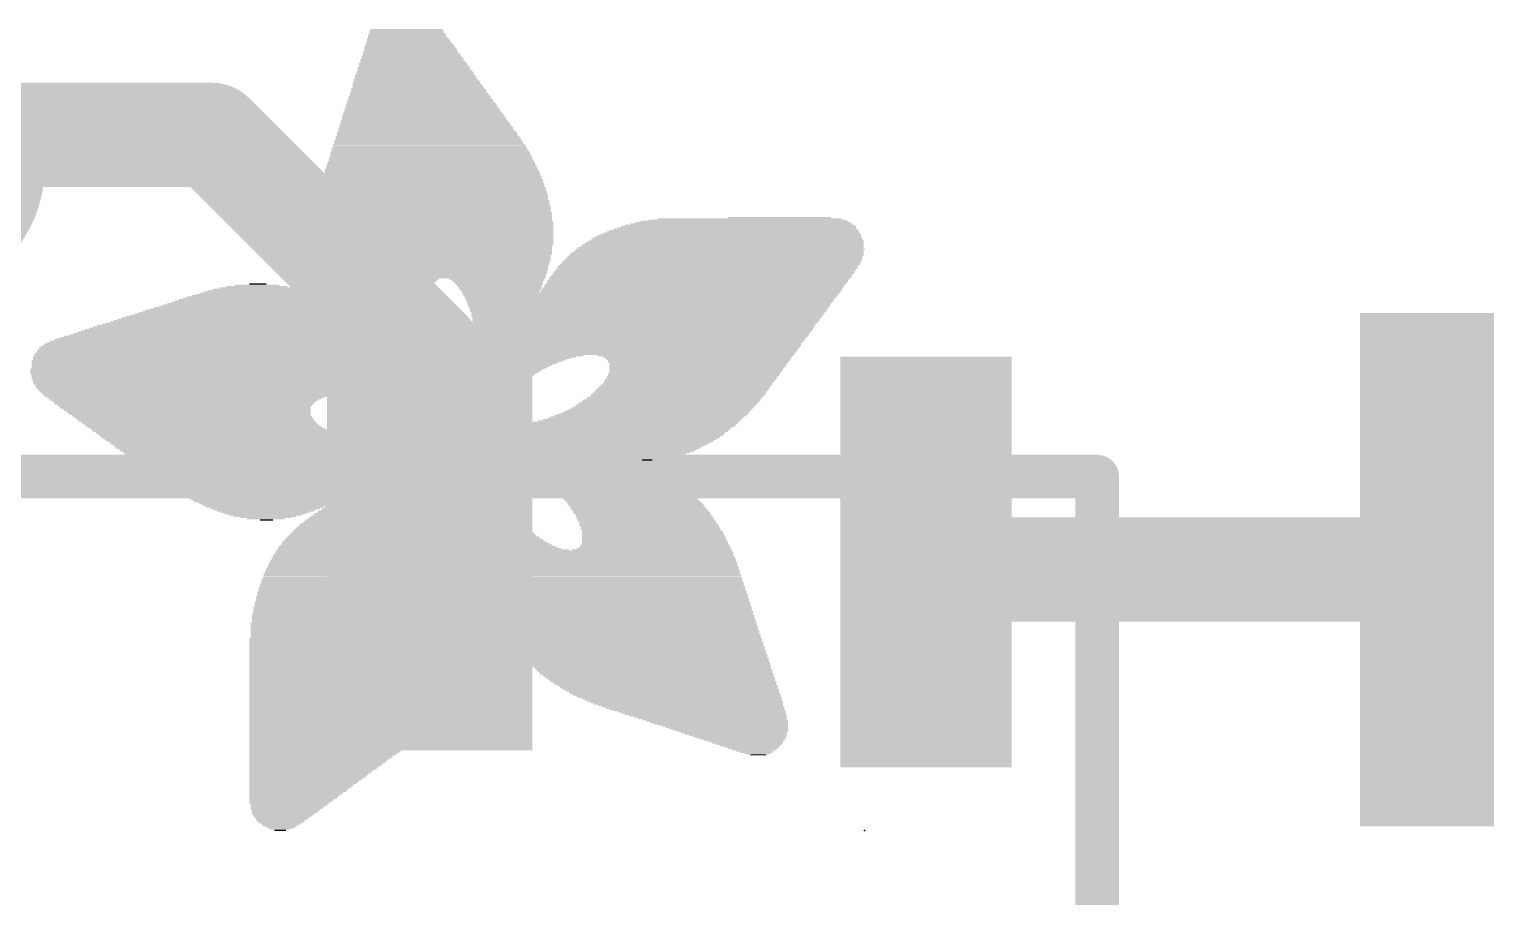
# Model space of a CAD drawing. Extents: x -0.2 to 18.1, y -0.2 to 19.4.
# Drawn here: x 7.72 to 11.975, y 12.379 to 14.914 of the extents above; entities that cross this region are included whole.
import ezdxf

# ---------------------------------------------------------------- set-up
doc = ezdxf.new("R2010")
doc.units = 0
for name, color, linetype in [('1', 12, 'CONTINUOUS'), ('21', 40, 'CONTINUOUS'), ('22', 6, 'CONTINUOUS'), ('24', 53, 'CONTINUOUS')]:
    doc.layers.add(name, color=color, linetype=linetype)

# ---------------------------------------------------------------- blocks, each defined once
blk = doc.blocks.new('RECT')
blk.add_solid([(-0.5, -0.5), (0.5, -0.5), (-0.5, 0.5), (0.5, 0.5)])

msp = doc.modelspace()

# ---------------------------------------------------------------- linework, layer by layer
at = {"layer": '1', "const_width": 0.3048}
for points in [[(8.255, 14.605), (5.715, 14.605)], [(8.255, 14.605), (8.89, 13.97)], [(8.89, 13.97), (8.89, 13.357)], [(10.423, 13.357), (10.34, 13.357)], [(10.445, 13.335), (10.423, 13.357)], [(10.445, 13.335), (12.258, 13.335)]]:
    msp.add_lwpolyline(points, dxfattribs=at)
at = {"layer": '1', "const_width": 0.1524}
for points in [[(8.3089, 14.6589, 1), (8.2011, 14.5511)], [(8.255, 14.5288, 1), (8.255, 14.6812)], [(8.9662, 13.97, 1), (8.8138, 13.97)], [(8.8361, 13.9161, 1), (8.9439, 14.0239)], [(10.34, 13.4332, 1), (10.34, 13.2808)], [(10.4769, 13.4109, 1), (10.3691, 13.3031)], [(10.423, 13.2808, 1), (10.423, 13.4332)], [(10.445, 13.4112, 1), (10.445, 13.2588)], [(10.3911, 13.2811, 1), (10.4989, 13.3889)], [(8.8138, 13.357, 1), (8.9662, 13.357)]]:
    msp.add_lwpolyline(points, format="xyb", dxfattribs=at)
at = {"layer": '21'}
for points, const_width in [([(7.39, 14.307, 1), (7.39, 14.707, 1), (7.39, 14.307)], 0.35), ([(10.8718, 13.607, 1), (10.8082, 13.607)], 0.0635), ([(10.84, 13.5753, 1), (10.84, 13.6388)], 0.0635)]:
    msp.add_lwpolyline(points, format="xyb", dxfattribs=dict(at, const_width=const_width))
at = {"layer": '21', "const_width": 0.127}
for points in [[(6.94, 13.607), (10.84, 13.607)], [(10.84, 13.607), (10.84, 9.507)]]:
    msp.add_lwpolyline(points, dxfattribs=at)
at = {"layer": '24'}
msp.add_point((10.16, 12.573), dxfattribs=at)

# ---------------------------------------------------------------- block references
at = {"layer": '1'}
for p, xscale, yscale, rotation in [((12.258, 13.335), 1.3, 1.5, 180), ((10.34, 13.357), 1.2, 0.5, 270), ((8.89, 13.357), 1.1, 0.6, 270)]:
    msp.add_blockref('RECT', p, dxfattribs=dict(at, xscale=xscale, yscale=yscale, rotation=rotation))
at = {"layer": '22', "rotation": 180}
for p, xscale, yscale in [((8.8246, 14.8971), 0.2286, 0.0038), ((8.8246, 14.8933), 0.2286, 0.0038), ((8.8227, 14.9085), 0.2172, 0.0038), ((8.8227, 14.9047), 0.2172, 0.0038), ((8.8246, 14.9009), 0.221, 0.0038), ((8.8227, 14.9123), 0.2096, 0.0038), ((8.8304, 14.8628), 0.2629, 0.0038), ((8.8323, 14.859), 0.2667, 0.0038), ((8.8342, 14.8552), 0.2705, 0.0038), ((8.8342, 14.8514), 0.2705, 0.0038), ((8.8284, 14.8742), 0.2514, 0.0038), ((8.8303, 14.8704), 0.2552, 0.0038), ((8.8323, 14.8666), 0.2591, 0.0038), ((8.8265, 14.8857), 0.24, 0.0038), ((8.8284, 14.8819), 0.2438, 0.0038), ((8.8284, 14.878), 0.2438, 0.0039), ((8.8265, 14.8895), 0.2324, 0.0038), ((8.8418, 14.8133), 0.3163, 0.0038), ((8.8418, 14.8095), 0.3163, 0.0038), ((8.8379, 14.8247), 0.301, 0.0038), ((8.8398, 14.8209), 0.3048, 0.0038), ((8.8417, 14.8171), 0.3086, 0.0038), ((8.836, 14.8361), 0.2896, 0.0038), ((8.8379, 14.8323), 0.2934, 0.0038), ((8.8398, 14.8285), 0.2972, 0.0038), ((8.8342, 14.8476), 0.2781, 0.0038), ((8.8361, 14.8438), 0.2819, 0.0038), ((8.838, 14.8399), 0.2857, 0.0039), ((8.8494, 14.7676), 0.3619, 0.0038), ((8.8475, 14.779), 0.3505, 0.0038), ((8.8494, 14.7752), 0.3543, 0.0038), ((8.8494, 14.7714), 0.3543, 0.0038), ((8.8456, 14.7904), 0.3391, 0.0038), ((8.8475, 14.7866), 0.3429, 0.0038), ((8.8475, 14.7828), 0.3429, 0.0038), ((8.8437, 14.8018), 0.3277, 0.0039), ((8.8437, 14.798), 0.3277, 0.0038), ((8.8456, 14.7942), 0.3315, 0.0038), ((8.8437, 14.8057), 0.3201, 0.0038), ((8.857, 14.7295), 0.4, 0.0038), ((8.8589, 14.7256), 0.4038, 0.0039), ((8.8551, 14.7409), 0.3886, 0.0038), ((8.857, 14.7371), 0.3924, 0.0038), ((8.8589, 14.7333), 0.3962, 0.0038), ((8.8513, 14.7561), 0.3734, 0.0038), ((8.8532, 14.7523), 0.3772, 0.0038), ((8.8551, 14.7485), 0.381, 0.0038), ((8.8551, 14.7447), 0.381, 0.0038), ((8.8513, 14.7637), 0.3657, 0.0039), ((8.8532, 14.7599), 0.3696, 0.0038), ((8.8665, 14.6837), 0.4496, 0.0038), ((8.8684, 14.6799), 0.4534, 0.0038), ((8.8646, 14.6952), 0.4382, 0.0038), ((8.8665, 14.6914), 0.442, 0.0038), ((8.8665, 14.6875), 0.442, 0.0039), ((8.8627, 14.7066), 0.4268, 0.0038), ((8.8627, 14.7028), 0.4268, 0.0038), ((8.8646, 14.699), 0.4306, 0.0038), ((8.8608, 14.718), 0.4153, 0.0038), ((8.8608, 14.7142), 0.4153, 0.0038), ((8.8627, 14.7104), 0.4191, 0.0038), ((8.8608, 14.7218), 0.4076, 0.0038), ((8.8742, 14.6456), 0.4877, 0.0038), ((8.8761, 14.6418), 0.4915, 0.0038), ((8.878, 14.638), 0.4953, 0.0038), ((8.8703, 14.6609), 0.4724, 0.0038), ((8.8722, 14.6571), 0.4762, 0.0038), ((8.8742, 14.6533), 0.4801, 0.0038), ((8.8742, 14.6494), 0.4801, 0.0039), ((8.8684, 14.6723), 0.461, 0.0038), ((8.8703, 14.6685), 0.4648, 0.0038), ((8.8722, 14.6647), 0.4686, 0.0038), ((8.8684, 14.6761), 0.4534, 0.0038), ((8.8837, 14.5999), 0.5373, 0.0038), ((8.8856, 14.5961), 0.5411, 0.0038), ((8.8818, 14.6113), 0.5257, 0.0039), ((8.8818, 14.6075), 0.5257, 0.0038), ((8.8837, 14.6037), 0.5295, 0.0038), ((8.878, 14.6228), 0.5105, 0.0038), ((8.8799, 14.619), 0.5143, 0.0038), ((8.8818, 14.6152), 0.5181, 0.0038), ((8.8761, 14.6342), 0.4991, 0.0038), ((8.878, 14.6304), 0.5029, 0.0038), ((8.8799, 14.6266), 0.5067, 0.0038), ((8.8913, 14.5542), 0.5829, 0.0038), ((8.8894, 14.5656), 0.5715, 0.0038), ((8.8894, 14.5618), 0.5715, 0.0038), ((8.8913, 14.558), 0.5753, 0.0038), ((8.8875, 14.5771), 0.5601, 0.0038), ((8.8894, 14.5732), 0.5639, 0.0039), ((8.8894, 14.5694), 0.5639, 0.0038), ((8.8856, 14.5885), 0.5487, 0.0038), ((8.8875, 14.5847), 0.5525, 0.0038), ((8.8875, 14.5809), 0.5525, 0.0038), ((8.8856, 14.5923), 0.5411, 0.0038), ((8.8951, 14.5161), 0.6134, 0.0038), ((8.8951, 14.5123), 0.6134, 0.0038), ((8.8932, 14.5275), 0.602, 0.0038), ((8.8951, 14.5237), 0.6058, 0.0038), ((8.8951, 14.5199), 0.6058, 0.0038), ((8.8932, 14.539), 0.5944, 0.0038), ((8.8932, 14.5352), 0.5944, 0.0039), ((8.8951, 14.5313), 0.5982, 0.0038), ((8.8913, 14.5504), 0.5829, 0.0038), ((8.8932, 14.5466), 0.5867, 0.0038), ((8.8932, 14.5428), 0.5867, 0.0038), ((8.897, 14.478), 0.6401, 0.0038), ((8.8989, 14.4742), 0.6439, 0.0038), ((8.8989, 14.4704), 0.6439, 0.0038), ((8.8989, 14.4666), 0.6439, 0.0038), ((8.897, 14.4932), 0.6324, 0.0038), ((8.897, 14.4894), 0.6324, 0.0038), ((8.897, 14.4856), 0.6324, 0.0038), ((8.8989, 14.4818), 0.6362, 0.0038), ((8.8951, 14.5047), 0.621, 0.0038), ((8.897, 14.5009), 0.6248, 0.0038), ((8.897, 14.4971), 0.6248, 0.0039), ((8.897, 14.5085), 0.6172, 0.0038), ((8.9008, 14.4247), 0.6706, 0.0038), ((8.8989, 14.4437), 0.6592, 0.0038), ((8.9008, 14.4399), 0.663, 0.0038), ((8.9008, 14.4361), 0.663, 0.0038), ((8.9008, 14.4323), 0.663, 0.0038), ((8.9027, 14.4285), 0.6668, 0.0038), ((8.9008, 14.4513), 0.6554, 0.0038), ((8.9008, 14.4475), 0.6554, 0.0038), ((8.8989, 14.4628), 0.6515, 0.0038), ((8.8989, 14.459), 0.6515, 0.0039), ((8.8989, 14.4551), 0.6515, 0.0038), ((8.9027, 14.3942), 0.682, 0.0038), ((8.9027, 14.3904), 0.682, 0.0038), ((8.9027, 14.3866), 0.682, 0.0038), ((8.9027, 14.3828), 0.682, 0.0039), ((8.9008, 14.4209), 0.6706, 0.0039), ((8.9008, 14.417), 0.6706, 0.0038), ((8.9027, 14.4132), 0.6744, 0.0038), ((8.9027, 14.4094), 0.6744, 0.0038), ((8.9027, 14.4056), 0.6744, 0.0038), ((8.9027, 14.4018), 0.6744, 0.0038), ((8.9046, 14.398), 0.6782, 0.0038), ((8.9046, 14.3789), 0.6858, 0.0038), ((8.9046, 14.3751), 0.6858, 0.0038), ((8.9046, 14.3713), 0.6858, 0.0038), ((8.9046, 14.3675), 0.6858, 0.0038), ((8.9046, 14.3637), 0.6858, 0.0038), ((8.9046, 14.3599), 0.6858, 0.0038), ((8.9046, 14.3561), 0.6858, 0.0038), ((8.9065, 14.3523), 0.6896, 0.0038), ((8.9065, 14.3485), 0.6896, 0.0038), ((8.9065, 14.3447), 0.6896, 0.0039), ((8.9065, 14.3408), 0.6896, 0.0038), ((9.7962, 14.3408), 0.6705, 0.0038), ((9.8, 14.3447), 0.6477, 0.0039), ((9.8056, 14.3485), 0.6287, 0.0038), ((9.8095, 14.3523), 0.6058, 0.0038), ((9.8171, 14.3561), 0.5754, 0.0038), ((9.8247, 14.3599), 0.5372, 0.0038), ((9.9123, 14.3637), 0.3009, 0.0038), ((8.9065, 14.337), 0.6896, 0.0038), ((8.9065, 14.3332), 0.6896, 0.0038), ((8.9065, 14.3294), 0.6896, 0.0038), ((8.9065, 14.3256), 0.6896, 0.0038), ((8.9065, 14.3218), 0.6896, 0.0038), ((8.9065, 14.318), 0.6896, 0.0038), ((8.9065, 14.3142), 0.6896, 0.0038), ((8.9065, 14.3104), 0.6896, 0.0038), ((8.9065, 14.3066), 0.6896, 0.0039), ((8.9065, 14.3027), 0.6896, 0.0038), ((8.9065, 14.2989), 0.6896, 0.0038), ((9.7581, 14.2989), 0.7925, 0.0038), ((9.7599, 14.3027), 0.7887, 0.0038), ((9.7619, 14.3066), 0.7773, 0.0039), ((9.7657, 14.3104), 0.7696, 0.0038), ((9.7695, 14.3142), 0.762, 0.0038), ((9.7714, 14.318), 0.7506, 0.0038), ((9.7752, 14.3218), 0.7354, 0.0038), ((9.779, 14.3256), 0.7278, 0.0038), ((9.7828, 14.3294), 0.7124, 0.0038), ((9.7866, 14.3332), 0.6972, 0.0038), ((9.7923, 14.337), 0.6858, 0.0038), ((8.9065, 14.2951), 0.6896, 0.0038), ((8.9065, 14.2913), 0.6896, 0.0038), ((8.9065, 14.2875), 0.6896, 0.0038), ((8.9084, 14.2837), 0.6858, 0.0038), ((8.9065, 14.2799), 0.682, 0.0038), ((8.9065, 14.2761), 0.682, 0.0038), ((8.9065, 14.2723), 0.682, 0.0038), ((8.9065, 14.2685), 0.682, 0.0039), ((8.9065, 14.2646), 0.682, 0.0038), ((8.9084, 14.2608), 0.6782, 0.0038), ((8.9084, 14.257), 0.6782, 0.0038), ((9.7294, 14.257), 0.8573, 0.0038), ((9.7314, 14.2608), 0.8534, 0.0038), ((9.7352, 14.2646), 0.8458, 0.0038), ((9.7371, 14.2685), 0.842, 0.0039), ((9.7409, 14.2723), 0.842, 0.0038), ((9.7409, 14.2761), 0.8344, 0.0038), ((9.7447, 14.2799), 0.8268, 0.0038), ((9.7466, 14.2837), 0.823, 0.0038), ((9.7505, 14.2875), 0.8153, 0.0038), ((9.7523, 14.2913), 0.8115, 0.0038), ((9.7561, 14.2951), 0.8039, 0.0038), ((8.9065, 14.2532), 0.6744, 0.0038), ((8.9065, 14.2494), 0.6744, 0.0038), ((8.9065, 14.2456), 0.6744, 0.0038), ((8.9084, 14.2418), 0.6706, 0.0038), ((8.9084, 14.238), 0.6706, 0.0038), ((8.9065, 14.2342), 0.6668, 0.0038), ((8.9065, 14.2304), 0.6668, 0.0039), ((8.9084, 14.2265), 0.663, 0.0038), ((8.9065, 14.2227), 0.6592, 0.0038), ((8.9065, 14.2189), 0.6592, 0.0038), ((8.9065, 14.2151), 0.6592, 0.0038), ((8.9085, 14.2113), 0.6553, 0.0038), ((9.6971, 14.2113), 0.8763, 0.0038), ((9.7009, 14.2189), 0.8763, 0.0038), ((9.7009, 14.2151), 0.8763, 0.0038), ((9.7048, 14.2227), 0.8763, 0.0038), ((9.7086, 14.2265), 0.8763, 0.0038), ((9.7104, 14.2304), 0.8725, 0.0039), ((9.7142, 14.2342), 0.8725, 0.0038), ((9.7162, 14.238), 0.8687, 0.0038), ((9.72, 14.2418), 0.8687, 0.0038), ((9.7218, 14.2456), 0.8649, 0.0038), ((9.7238, 14.2494), 0.8611, 0.0038), ((9.7276, 14.2532), 0.8611, 0.0038), ((8.3884, 14.1694), 0.0495, 0.0038), ((8.9066, 14.2075), 0.6515, 0.0038), ((8.9066, 14.2037), 0.6515, 0.0038), ((8.9085, 14.1999), 0.6477, 0.0038), ((8.9066, 14.1961), 0.6439, 0.0038), ((8.9085, 14.1923), 0.6401, 0.0039), ((8.9085, 14.1884), 0.6401, 0.0038), ((8.7522, 14.1846), 0.3276, 0.0038), ((8.7522, 14.1808), 0.32, 0.0038), ((8.7503, 14.177), 0.3162, 0.0038), ((8.7503, 14.1732), 0.3086, 0.0038), ((8.7484, 14.1694), 0.3048, 0.0038), ((9.0855, 14.1846), 0.2781, 0.0038), ((9.0893, 14.1808), 0.2705, 0.0038), ((9.0893, 14.177), 0.2629, 0.0038), ((9.0913, 14.1732), 0.259, 0.0038), ((9.0932, 14.1694), 0.2552, 0.0038), ((9.6667, 14.1694), 0.8763, 0.0038), ((9.6723, 14.177), 0.8801, 0.0038), ((9.6705, 14.1732), 0.8763, 0.0038), ((9.6743, 14.1808), 0.8763, 0.0038), ((9.6799, 14.1884), 0.8801, 0.0038), ((9.6781, 14.1846), 0.8763, 0.0038), ((9.6837, 14.1923), 0.8801, 0.0039), ((9.6857, 14.1961), 0.8763, 0.0038), ((9.6913, 14.2037), 0.8801, 0.0038), ((9.6895, 14.1999), 0.8763, 0.0038), ((9.6933, 14.2075), 0.8763, 0.0038), ((8.3712, 14.1275), 0.4038, 0.0038), ((8.3731, 14.1313), 0.3848, 0.0038), ((8.3769, 14.1351), 0.362, 0.0038), ((8.3788, 14.1389), 0.3429, 0.0038), ((8.3788, 14.1427), 0.32, 0.0038), ((8.3807, 14.1465), 0.301, 0.0038), ((8.3808, 14.1503), 0.2781, 0.0038), ((8.3808, 14.1542), 0.2477, 0.0039), ((8.3846, 14.158), 0.2171, 0.0038), ((8.3846, 14.1618), 0.1791, 0.0038), ((8.3864, 14.1656), 0.1295, 0.0038), ((8.7503, 14.1656), 0.301, 0.0038), ((8.7484, 14.1618), 0.2972, 0.0038), ((8.7503, 14.158), 0.2934, 0.0038), ((8.7484, 14.1542), 0.2896, 0.0039), ((8.7503, 14.1503), 0.2858, 0.0038), ((8.7503, 14.1465), 0.2858, 0.0038), ((8.7503, 14.1427), 0.2782, 0.0038), ((8.7503, 14.1389), 0.2782, 0.0038), ((8.7522, 14.1351), 0.2744, 0.0038), ((8.7523, 14.1313), 0.2667, 0.0038), ((8.7523, 14.1275), 0.2667, 0.0038), ((9.0932, 14.1656), 0.2476, 0.0038), ((9.0951, 14.1618), 0.2438, 0.0038), ((9.097, 14.158), 0.24, 0.0038), ((9.0951, 14.1542), 0.2362, 0.0039), ((9.097, 14.1503), 0.2324, 0.0038), ((9.097, 14.1465), 0.2248, 0.0038), ((9.5351, 14.1427), 1.1011, 0.0038), ((9.5351, 14.1389), 1.0935, 0.0038), ((9.5351, 14.1351), 1.0935, 0.0038), ((9.5351, 14.1313), 1.0859, 0.0038), ((9.5333, 14.1275), 1.0821, 0.0038), ((9.6514, 14.1465), 0.8763, 0.0038), ((9.6552, 14.1542), 0.8763, 0.0039), ((9.6552, 14.1503), 0.8763, 0.0038), ((9.659, 14.158), 0.8763, 0.0038), ((9.6628, 14.1656), 0.8763, 0.0038), ((9.6628, 14.1618), 0.8763, 0.0038), ((8.3388, 14.0856), 0.5982, 0.0038), ((8.3407, 14.0894), 0.5791, 0.0038), ((8.3445, 14.0932), 0.5639, 0.0038), ((8.3483, 14.097), 0.5487, 0.0038), ((8.3503, 14.1008), 0.5295, 0.0038), ((8.3559, 14.1046), 0.5105, 0.0038), ((8.3579, 14.1084), 0.4915, 0.0038), ((8.3617, 14.1122), 0.4762, 0.0038), ((8.3636, 14.1161), 0.4572, 0.0039), ((8.3674, 14.1199), 0.442, 0.0038), ((8.3693, 14.1237), 0.423, 0.0038), ((8.7542, 14.1237), 0.2629, 0.0038), ((8.7561, 14.1199), 0.2591, 0.0038), ((8.7561, 14.1161), 0.2591, 0.0039), ((8.758, 14.1122), 0.2553, 0.0038), ((8.7579, 14.1084), 0.2476, 0.0038), ((8.7598, 14.1046), 0.2438, 0.0038), ((8.7598, 14.1008), 0.2438, 0.0038), ((8.7617, 14.097), 0.24, 0.0038), ((8.7636, 14.0932), 0.2362, 0.0038), ((8.7655, 14.0894), 0.2324, 0.0038), ((8.7655, 14.0856), 0.2324, 0.0038), ((9.5333, 14.1237), 1.0745, 0.0038), ((9.5333, 14.1199), 1.0745, 0.0038), ((9.5333, 14.1161), 1.0668, 0.0039), ((9.5313, 14.1122), 1.0629, 0.0038), ((9.5295, 14.1084), 1.0591, 0.0038), ((9.5313, 14.1046), 1.0553, 0.0038), ((9.5295, 14.1008), 1.0515, 0.0038), ((9.5275, 14.0894), 1.0401, 0.0038), ((9.5295, 14.097), 1.0439, 0.0038), ((9.5295, 14.0932), 1.0439, 0.0038), ((9.5275, 14.0856), 1.0325, 0.0038), ((8.3941, 14.0437), 0.9753, 0.0038), ((8.3998, 14.0475), 0.9639, 0.0038), ((8.4074, 14.0513), 0.9486, 0.0038), ((8.4131, 14.0551), 0.9372, 0.0038), ((8.3122, 14.0589), 0.7125, 0.0038), ((8.316, 14.0627), 0.6973, 0.0038), ((8.3198, 14.0665), 0.682, 0.0038), ((8.3236, 14.0703), 0.6668, 0.0038), ((8.3255, 14.0741), 0.6477, 0.0038), ((8.3312, 14.078), 0.6286, 0.0039), ((8.335, 14.0818), 0.6134, 0.0038), ((8.7674, 14.0818), 0.2286, 0.0038), ((8.7694, 14.078), 0.2247, 0.0039), ((8.7713, 14.0741), 0.2209, 0.0038), ((8.7732, 14.0703), 0.2171, 0.0038), ((8.7732, 14.0665), 0.2171, 0.0038), ((8.7751, 14.0627), 0.2133, 0.0038), ((8.777, 14.0589), 0.2095, 0.0038), ((9.5237, 14.0741), 1.0249, 0.0038), ((9.5257, 14.0818), 1.0287, 0.0038), ((9.5257, 14.078), 1.0287, 0.0039), ((9.5237, 14.0703), 1.0173, 0.0038), ((9.5199, 14.0589), 1.0096, 0.0038), ((9.5219, 14.0665), 1.0135, 0.0038), ((9.5219, 14.0627), 1.0135, 0.0038), ((9.5199, 14.0551), 1.002, 0.0038), ((9.518, 14.0513), 0.9982, 0.0038), ((9.518, 14.0475), 0.9982, 0.0038), ((9.5161, 14.0437), 0.9944, 0.0038), ((8.3331, 14.0018), 1.1049, 0.0039), ((8.3389, 14.0056), 1.0935, 0.0038), ((8.3427, 14.0094), 1.0859, 0.0038), ((8.3483, 14.0132), 1.0745, 0.0038), ((8.3541, 14.017), 1.063, 0.0038), ((8.3617, 14.0208), 1.0478, 0.0038), ((8.3674, 14.0246), 1.0364, 0.0038), ((8.3712, 14.0284), 1.021, 0.0038), ((8.3769, 14.0322), 1.0096, 0.0038), ((8.3826, 14.036), 0.9982, 0.0038), ((8.3884, 14.0399), 0.9867, 0.0039), ((9.5142, 14.0399), 0.9906, 0.0039), ((9.5161, 14.036), 0.9868, 0.0038), ((9.5142, 14.0322), 0.983, 0.0038), ((9.5123, 14.0284), 0.9792, 0.0038), ((9.5104, 14.0246), 0.9754, 0.0038), ((9.5104, 14.0208), 0.9754, 0.0038), ((9.5085, 14.017), 0.9716, 0.0038), ((9.5066, 14.0132), 0.9678, 0.0038), ((9.5046, 14.0018), 0.9563, 0.0039), ((9.5066, 14.0094), 0.9601, 0.0038), ((9.5066, 14.0056), 0.9601, 0.0038), ((8.314, 13.956), 1.1659, 0.0038), ((8.316, 13.9637), 1.1621, 0.0039), ((8.316, 13.9598), 1.1621, 0.0038), ((8.316, 13.9675), 1.1545, 0.0038), ((8.3179, 13.9751), 1.1506, 0.0038), ((8.3179, 13.9713), 1.1506, 0.0038), ((8.3198, 13.9789), 1.1468, 0.0038), ((8.3198, 13.9827), 1.1392, 0.0038), ((8.3217, 13.9865), 1.1354, 0.0038), ((8.3255, 13.9903), 1.1278, 0.0038), ((8.3274, 13.9941), 1.124, 0.0038), ((8.3312, 13.9979), 1.1164, 0.0038), ((9.5008, 13.9941), 0.9487, 0.0038), ((9.5008, 13.9903), 0.9487, 0.0038), ((9.497, 13.9827), 0.9411, 0.0038), ((9.4932, 13.9713), 0.9335, 0.0038), ((9.1827, 13.9598), 0.3124, 0.0038), ((9.1713, 13.956), 0.2896, 0.0038), ((9.5028, 13.9979), 0.9525, 0.0038), ((9.499, 13.9865), 0.9449, 0.0038), ((9.4952, 13.9789), 0.9373, 0.0038), ((9.4952, 13.9751), 0.9373, 0.0038), ((9.4914, 13.9675), 0.9297, 0.0038), ((9.4914, 13.9637), 0.9297, 0.0039), ((9.6667, 13.9598), 0.5715, 0.0038), ((9.6723, 13.956), 0.5524, 0.0038), ((8.3178, 13.9179), 1.1887, 0.0038), ((8.3178, 13.9141), 1.1887, 0.0038), ((8.316, 13.9217), 1.1849, 0.0038), ((8.314, 13.9446), 1.1735, 0.0038), ((8.314, 13.9408), 1.1735, 0.0038), ((8.3178, 13.9294), 1.1811, 0.0038), ((8.3178, 13.9256), 1.1811, 0.0039), ((8.316, 13.937), 1.1773, 0.0038), ((8.316, 13.9332), 1.1773, 0.0038), ((8.314, 13.9522), 1.1659, 0.0038), ((8.316, 13.9484), 1.1697, 0.0038), ((9.1275, 13.9256), 0.2096, 0.0039), ((9.1236, 13.9217), 0.2019, 0.0038), ((9.1198, 13.9179), 0.1943, 0.0038), ((9.118, 13.9141), 0.1905, 0.0038), ((9.1579, 13.9484), 0.2629, 0.0038), ((9.1466, 13.9408), 0.2401, 0.0038), ((9.1427, 13.937), 0.2324, 0.0038), ((9.137, 13.9332), 0.221, 0.0038), ((9.1332, 13.9294), 0.2134, 0.0038), ((9.1637, 13.9522), 0.2743, 0.0038), ((9.1523, 13.9446), 0.2515, 0.0038), ((9.6742, 13.9522), 0.541, 0.0038), ((9.6761, 13.9484), 0.5372, 0.0038), ((9.6761, 13.9446), 0.5296, 0.0038), ((9.6742, 13.9408), 0.5258, 0.0038), ((9.6742, 13.937), 0.5182, 0.0038), ((9.6742, 13.9332), 0.5182, 0.0038), ((9.6723, 13.9294), 0.5144, 0.0038), ((9.6704, 13.9256), 0.5106, 0.0039), ((9.6685, 13.9217), 0.5068, 0.0038), ((9.6685, 13.9179), 0.5068, 0.0038), ((9.6666, 13.9141), 0.503, 0.0038), ((8.3198, 13.9103), 1.1925, 0.0038), ((8.3198, 13.9065), 1.1925, 0.0038), ((8.3255, 13.8951), 1.1964, 0.0038), ((8.3255, 13.8913), 1.1964, 0.0038), ((8.3236, 13.9027), 1.1925, 0.0038), ((8.3236, 13.8989), 1.1925, 0.0038), ((8.3293, 13.8875), 1.1964, 0.0039), ((8.3312, 13.8836), 1.2002, 0.0038), ((8.3312, 13.8798), 1.2002, 0.0038), ((8.335, 13.876), 1.2002, 0.0038), ((8.3388, 13.8722), 1.2002, 0.0038), ((9.0799, 13.8722), 0.1448, 0.0038), ((9.0856, 13.8798), 0.1486, 0.0038), ((9.0837, 13.876), 0.1448, 0.0038), ((9.0951, 13.8913), 0.16, 0.0038), ((9.0932, 13.8875), 0.1562, 0.0039), ((9.0913, 13.8836), 0.1524, 0.0038), ((9.1027, 13.8989), 0.1676, 0.0038), ((9.1008, 13.8951), 0.1638, 0.0038), ((9.1085, 13.9065), 0.1791, 0.0038), ((9.1066, 13.9027), 0.1753, 0.0038), ((9.1142, 13.9103), 0.1829, 0.0038), ((9.638, 13.8722), 0.4991, 0.0038), ((9.6418, 13.876), 0.4991, 0.0038), ((9.6438, 13.8798), 0.4953, 0.0038), ((9.6494, 13.8875), 0.4991, 0.0039), ((9.6476, 13.8836), 0.4953, 0.0038), ((9.6532, 13.8913), 0.4991, 0.0038), ((9.657, 13.8989), 0.4991, 0.0038), ((9.6552, 13.8951), 0.4953, 0.0038), ((9.6628, 13.9065), 0.503, 0.0038), ((9.6608, 13.9027), 0.4991, 0.0038), ((9.6647, 13.9103), 0.4992, 0.0038), ((8.3407, 13.8684), 1.204, 0.0038), ((8.3445, 13.8646), 1.2039, 0.0038), ((8.3483, 13.8608), 1.2039, 0.0038), ((8.3521, 13.857), 1.2039, 0.0038), ((8.3579, 13.8532), 1.2078, 0.0038), ((8.4436, 13.8494), 1.3716, 0.0039), ((8.1864, 13.8455), 0.8496, 0.0038), ((8.1788, 13.8417), 0.8268, 0.0038), ((8.1769, 13.8379), 0.8078, 0.0038), ((8.175, 13.8341), 0.7963, 0.0038), ((8.1731, 13.8303), 0.7848, 0.0038), ((8.918, 13.8455), 0.4153, 0.0038), ((8.9275, 13.8417), 0.3886, 0.0038), ((8.937, 13.8379), 0.3696, 0.0038), ((8.9427, 13.8341), 0.3506, 0.0038), ((8.9466, 13.8303), 0.3353, 0.0038), ((9.0608, 13.8532), 0.1448, 0.0038), ((9.0665, 13.857), 0.141, 0.0038), ((9.0704, 13.8608), 0.1409, 0.0038), ((9.0761, 13.8684), 0.1447, 0.0038), ((9.0742, 13.8646), 0.1409, 0.0038), ((9.598, 13.8303), 0.5182, 0.0038), ((9.6019, 13.8341), 0.5105, 0.0038), ((9.6057, 13.8379), 0.5105, 0.0038), ((9.6113, 13.8417), 0.5067, 0.0038), ((9.6151, 13.8455), 0.5067, 0.0038), ((9.6189, 13.8494), 0.5067, 0.0039), ((9.6209, 13.8532), 0.5029, 0.0038), ((9.6247, 13.857), 0.503, 0.0038), ((9.6285, 13.8608), 0.503, 0.0038), ((9.6304, 13.8646), 0.4991, 0.0038), ((9.6342, 13.8684), 0.4991, 0.0038), ((8.1731, 13.8265), 0.7696, 0.0038), ((8.1731, 13.8227), 0.762, 0.0038), ((8.1731, 13.8189), 0.7544, 0.0038), ((8.175, 13.8151), 0.743, 0.0038), ((8.175, 13.8113), 0.7354, 0.0039), ((8.1769, 13.8074), 0.7316, 0.0038), ((8.1807, 13.8036), 0.7239, 0.0038), ((8.1827, 13.7998), 0.7201, 0.0038), ((8.1865, 13.796), 0.7125, 0.0038), ((8.1883, 13.7922), 0.7087, 0.0038), ((8.1903, 13.7884), 0.7049, 0.0038), ((8.9523, 13.8265), 0.3239, 0.0038), ((8.956, 13.8227), 0.3086, 0.0038), ((8.9599, 13.8189), 0.3009, 0.0038), ((8.9618, 13.8151), 0.2895, 0.0038), ((8.9656, 13.8113), 0.2819, 0.0039), ((8.9694, 13.8074), 0.2743, 0.0038), ((8.9732, 13.8036), 0.2667, 0.0038), ((8.9751, 13.7998), 0.2629, 0.0038), ((8.9789, 13.796), 0.2552, 0.0038), ((8.9808, 13.7922), 0.2514, 0.0038), ((8.9827, 13.7884), 0.2476, 0.0038), ((9.5409, 13.7884), 0.5563, 0.0038), ((9.5485, 13.7922), 0.5486, 0.0038), ((9.5523, 13.796), 0.541, 0.0038), ((9.558, 13.7998), 0.5372, 0.0038), ((9.5637, 13.8036), 0.5334, 0.0038), ((9.5694, 13.8074), 0.5295, 0.0038), ((9.5752, 13.8113), 0.5258, 0.0039), ((9.579, 13.8151), 0.5258, 0.0038), ((9.5847, 13.8189), 0.522, 0.0038), ((9.5885, 13.8227), 0.522, 0.0038), ((9.5942, 13.8265), 0.5182, 0.0038), ((8.1941, 13.7846), 0.6973, 0.0038), ((8.1979, 13.7808), 0.6973, 0.0038), ((8.2036, 13.777), 0.6934, 0.0038), ((8.2055, 13.7732), 0.6896, 0.0039), ((8.2093, 13.7693), 0.6896, 0.0038), ((8.215, 13.7655), 0.6858, 0.0038), ((8.2188, 13.7617), 0.6858, 0.0038), ((8.2245, 13.7579), 0.682, 0.0038), ((8.2302, 13.7541), 0.6858, 0.0038), ((8.234, 13.7503), 0.6858, 0.0038), ((8.2417, 13.7465), 0.6858, 0.0038), ((8.9865, 13.7846), 0.2476, 0.0038), ((8.9884, 13.7808), 0.2438, 0.0038), ((8.9923, 13.777), 0.2439, 0.0038), ((8.9961, 13.7732), 0.2439, 0.0039), ((8.9999, 13.7693), 0.2515, 0.0038), ((9.3332, 13.7617), 0.9106, 0.0038), ((9.3313, 13.7579), 0.9068, 0.0038), ((9.3294, 13.7541), 0.903, 0.0038), ((9.3256, 13.7503), 0.8954, 0.0038), ((9.3237, 13.7465), 0.8916, 0.0038), ((9.0094, 13.7655), 0.2629, 0.0038), ((9.4875, 13.7655), 0.6096, 0.0038), ((9.5008, 13.7693), 0.5905, 0.0038), ((9.5104, 13.7732), 0.5792, 0.0039), ((9.5199, 13.777), 0.5677, 0.0038), ((9.5257, 13.7808), 0.5639, 0.0038), ((9.5351, 13.7846), 0.5601, 0.0038), ((8.2474, 13.7427), 0.6896, 0.0038), ((8.2512, 13.7389), 0.6896, 0.0038), ((8.2607, 13.7351), 0.6934, 0.0039), ((8.2664, 13.7312), 0.6972, 0.0038), ((8.2741, 13.7274), 0.6973, 0.0038), ((8.2817, 13.7236), 0.7049, 0.0038), ((8.2893, 13.7198), 0.7124, 0.0038), ((8.3008, 13.716), 0.7201, 0.0038), ((8.3102, 13.7122), 0.7315, 0.0038), ((8.3236, 13.7084), 0.743, 0.0038), ((8.3407, 13.7046), 0.7696, 0.0038), ((8.8303, 13.7008), 1.7412, 0.0038), ((9.2513, 13.7046), 0.9144, 0.0038), ((9.2684, 13.7084), 0.8953, 0.0038), ((9.278, 13.7122), 0.8839, 0.0038), ((9.2856, 13.716), 0.884, 0.0038), ((9.2933, 13.7198), 0.8839, 0.0038), ((9.2989, 13.7236), 0.8801, 0.0038), ((9.3065, 13.7274), 0.8801, 0.0038), ((9.3103, 13.7312), 0.8801, 0.0038), ((9.318, 13.7389), 0.8878, 0.0038), ((9.3141, 13.7351), 0.8801, 0.0039), ((9.3218, 13.7427), 0.8878, 0.0038), ((8.8303, 13.697), 1.726, 0.0039), ((8.8285, 13.6931), 1.7145, 0.0038), ((8.8265, 13.6893), 1.703, 0.0038), ((8.8265, 13.6855), 1.6878, 0.0038), ((8.8246, 13.6817), 1.6764, 0.0038), ((8.8227, 13.6779), 1.6574, 0.0038), ((8.8189, 13.6741), 1.6421, 0.0038), ((8.8151, 13.6703), 1.6269, 0.0038), ((8.8132, 13.6665), 1.6078, 0.0038), ((8.8075, 13.6627), 1.5887, 0.0038), ((8.8018, 13.6589), 1.5621, 0.0039), ((8.7427, 13.655), 1.4364, 0.0038), ((8.5636, 13.6512), 1.0706, 0.0038), ((8.5636, 13.6474), 1.0554, 0.0038), ((8.5636, 13.6436), 1.0478, 0.0038), ((8.5655, 13.6398), 1.0363, 0.0038), ((8.5655, 13.636), 1.0287, 0.0038), ((8.5675, 13.6322), 1.0249, 0.0038), ((8.5694, 13.6284), 1.0135, 0.0038), ((8.5713, 13.6246), 1.0097, 0.0038), ((8.4912, 13.6208), 0.842, 0.0039), ((8.4912, 13.6169), 0.8268, 0.0038), ((9.0094, 13.6208), 0.1334, 0.0039), ((9.0132, 13.6169), 0.1258, 0.0038), ((9.3027, 13.6512), 0.3467, 0.0038), ((9.3141, 13.6474), 0.3467, 0.0038), ((9.3276, 13.6436), 0.3505, 0.0038), ((9.337, 13.6398), 0.3543, 0.0038), ((9.3466, 13.636), 0.3581, 0.0038), ((9.3561, 13.6322), 0.362, 0.0038), ((9.3656, 13.6284), 0.3658, 0.0038), ((9.3733, 13.6246), 0.3657, 0.0038), ((9.3789, 13.6208), 0.3695, 0.0039), ((9.3885, 13.6169), 0.3734, 0.0038), ((9.5257, 13.655), 0.0305, 0.0038), ((8.4893, 13.6131), 0.8154, 0.0038), ((8.4913, 13.6093), 0.8039, 0.0038), ((8.4893, 13.6055), 0.7925, 0.0038), ((8.4893, 13.6017), 0.7848, 0.0038), ((8.4912, 13.5979), 0.7734, 0.0038), ((8.4912, 13.5941), 0.7658, 0.0038), ((8.4931, 13.5903), 0.7544, 0.0038), ((8.4931, 13.5865), 0.7468, 0.0038), ((8.4931, 13.5827), 0.7391, 0.0039), ((8.4951, 13.5788), 0.7277, 0.0038), ((8.4951, 13.575), 0.7201, 0.0038), ((9.0151, 13.6131), 0.122, 0.0038), ((9.017, 13.6093), 0.1182, 0.0038), ((9.017, 13.6055), 0.1182, 0.0038), ((9.019, 13.6017), 0.1143, 0.0038), ((9.0209, 13.5979), 0.1181, 0.0038), ((9.0209, 13.5941), 0.1181, 0.0038), ((9.0209, 13.5903), 0.1181, 0.0038), ((9.0228, 13.5865), 0.1143, 0.0038), ((9.0247, 13.5827), 0.1181, 0.0039), ((9.0247, 13.5788), 0.1181, 0.0038), ((9.0266, 13.575), 0.1219, 0.0038), ((9.3923, 13.6131), 0.3734, 0.0038), ((9.3999, 13.6093), 0.3734, 0.0038), ((9.4056, 13.6055), 0.3772, 0.0038), ((9.4113, 13.6017), 0.381, 0.0038), ((9.4151, 13.5979), 0.381, 0.0038), ((9.4228, 13.5941), 0.381, 0.0038), ((9.4266, 13.5903), 0.381, 0.0038), ((9.4323, 13.5865), 0.3848, 0.0038), ((9.4361, 13.5827), 0.3848, 0.0039), ((9.4399, 13.5788), 0.3848, 0.0038), ((9.4437, 13.575), 0.3848, 0.0038), ((8.4951, 13.5712), 0.7125, 0.0038), ((8.497, 13.5674), 0.7011, 0.0038), ((8.4969, 13.5636), 0.6934, 0.0038), ((8.5007, 13.5598), 0.6858, 0.0038), ((8.5027, 13.556), 0.6743, 0.0038), ((8.5027, 13.5522), 0.6667, 0.0038), ((8.5046, 13.5484), 0.6553, 0.0038), ((8.5084, 13.5446), 0.6477, 0.0039), ((8.5103, 13.5407), 0.6363, 0.0038), ((8.5122, 13.5369), 0.6248, 0.0038), ((8.5141, 13.5331), 0.621, 0.0038), ((9.0323, 13.5446), 0.1409, 0.0039), ((9.0323, 13.5407), 0.1409, 0.0038), ((9.0342, 13.5369), 0.1447, 0.0038), ((9.0361, 13.5331), 0.1485, 0.0038), ((9.0266, 13.5712), 0.1219, 0.0038), ((9.0285, 13.5674), 0.1257, 0.0038), ((9.0285, 13.5636), 0.1257, 0.0038), ((9.0304, 13.5598), 0.1295, 0.0038), ((9.0304, 13.556), 0.1295, 0.0038), ((9.0323, 13.5522), 0.1333, 0.0038), ((9.0323, 13.5484), 0.1333, 0.0038), ((9.4494, 13.5712), 0.3886, 0.0038), ((9.4533, 13.5674), 0.3887, 0.0038), ((9.4571, 13.5636), 0.3887, 0.0038), ((9.4609, 13.5598), 0.3886, 0.0038), ((9.4647, 13.556), 0.3886, 0.0038), ((9.4685, 13.5522), 0.3886, 0.0038), ((9.4723, 13.5484), 0.3886, 0.0038), ((9.4742, 13.5446), 0.3924, 0.0039), ((9.478, 13.5407), 0.3924, 0.0038), ((9.4818, 13.5369), 0.3924, 0.0038), ((9.4856, 13.5331), 0.3924, 0.0038), ((8.5179, 13.5293), 0.6058, 0.0038), ((8.5217, 13.5255), 0.5982, 0.0038), ((8.5236, 13.5217), 0.5868, 0.0038), ((8.4093, 13.5179), 0.3429, 0.0038), ((8.4093, 13.5141), 0.32, 0.0038), ((8.4074, 13.5103), 0.301, 0.0038), ((8.4093, 13.5065), 0.282, 0.0039), ((8.4093, 13.5026), 0.259, 0.0038), ((8.4093, 13.4988), 0.2362, 0.0038), ((8.4093, 13.495), 0.2134, 0.0038), ((8.4093, 13.4912), 0.1828, 0.0038), ((8.6722, 13.4912), 0.259, 0.0038), ((8.676, 13.495), 0.2514, 0.0038), ((8.6798, 13.4988), 0.2514, 0.0038), ((8.6836, 13.5026), 0.2438, 0.0038), ((8.6875, 13.5065), 0.2439, 0.0039), ((8.6913, 13.5103), 0.2363, 0.0038), ((8.6951, 13.5141), 0.2363, 0.0038), ((8.6989, 13.5179), 0.2286, 0.0038), ((9.0437, 13.495), 0.1867, 0.0038), ((9.0456, 13.4912), 0.1905, 0.0038), ((9.0418, 13.5065), 0.1753, 0.0039), ((9.0437, 13.5026), 0.1791, 0.0038), ((9.0437, 13.4988), 0.1791, 0.0038), ((9.0399, 13.5141), 0.1639, 0.0038), ((9.038, 13.5217), 0.1601, 0.0038), ((9.038, 13.5179), 0.1601, 0.0038), ((9.0418, 13.5103), 0.1677, 0.0038), ((9.038, 13.5255), 0.1524, 0.0038), ((9.0361, 13.5293), 0.1485, 0.0038), ((9.4894, 13.5293), 0.3925, 0.0038), ((9.4914, 13.5255), 0.3963, 0.0038), ((9.4952, 13.5217), 0.3963, 0.0038), ((9.497, 13.5179), 0.3925, 0.0038), ((9.499, 13.5141), 0.3963, 0.0038), ((9.5028, 13.5103), 0.3962, 0.0038), ((9.5066, 13.5065), 0.3962, 0.0039), ((9.5085, 13.5026), 0.4, 0.0038), ((9.5104, 13.4988), 0.3962, 0.0038), ((9.5142, 13.495), 0.3962, 0.0038), ((9.5161, 13.4912), 0.4, 0.0038), ((8.4112, 13.4874), 0.1486, 0.0038), ((8.4113, 13.4836), 0.1105, 0.0038), ((8.4131, 13.4798), 0.0381, 0.0038), ((8.636, 13.4455), 0.2934, 0.0038), ((8.6379, 13.4493), 0.2896, 0.0038), ((8.6398, 13.4531), 0.2858, 0.0038), ((8.6436, 13.4569), 0.2858, 0.0038), ((8.6456, 13.4607), 0.2819, 0.0038), ((8.6494, 13.4645), 0.2819, 0.0038), ((8.6513, 13.4684), 0.2781, 0.0039), ((8.6551, 13.4722), 0.2705, 0.0038), ((8.6589, 13.476), 0.2705, 0.0038), ((8.6608, 13.4798), 0.2667, 0.0038), ((8.6665, 13.4836), 0.2629, 0.0038), ((8.6684, 13.4874), 0.2591, 0.0038), ((9.0609, 13.4455), 0.2591, 0.0038), ((9.0551, 13.4569), 0.24, 0.0038), ((9.057, 13.4531), 0.2438, 0.0038), ((9.0589, 13.4493), 0.2476, 0.0038), ((9.0532, 13.4645), 0.2286, 0.0038), ((9.0551, 13.4607), 0.2324, 0.0038), ((9.0513, 13.4722), 0.2172, 0.0038), ((9.0532, 13.4684), 0.221, 0.0039), ((9.0474, 13.4836), 0.2019, 0.0038), ((9.0494, 13.4798), 0.2058, 0.0038), ((9.0513, 13.476), 0.2096, 0.0038), ((9.0474, 13.4874), 0.1943, 0.0038), ((9.5199, 13.4874), 0.4, 0.0038), ((9.5199, 13.4836), 0.4, 0.0038), ((9.5237, 13.4798), 0.4001, 0.0038), ((9.5257, 13.476), 0.4039, 0.0038), ((9.5275, 13.4722), 0.4001, 0.0038), ((9.5313, 13.4645), 0.4077, 0.0038), ((9.5295, 13.4684), 0.4039, 0.0039), ((9.5351, 13.4569), 0.4077, 0.0038), ((9.5351, 13.4531), 0.4077, 0.0038), ((9.5333, 13.4607), 0.4039, 0.0038), ((9.5389, 13.4493), 0.4077, 0.0038), ((9.5409, 13.4455), 0.4115, 0.0038), ((8.6113, 13.4036), 0.3201, 0.0038), ((8.6132, 13.4074), 0.3163, 0.0038), ((8.6151, 13.415), 0.3125, 0.0038), ((8.6151, 13.4112), 0.3125, 0.0038), ((8.6189, 13.4188), 0.3125, 0.0038), ((8.6208, 13.4226), 0.3086, 0.0038), ((8.6227, 13.4264), 0.3048, 0.0038), ((8.6246, 13.4303), 0.301, 0.0039), ((8.6284, 13.4341), 0.301, 0.0038), ((8.6303, 13.4379), 0.2972, 0.0038), ((8.6322, 13.4417), 0.2934, 0.0038), ((9.0818, 13.4036), 0.3467, 0.0038), ((9.0761, 13.4112), 0.3277, 0.0038), ((9.0799, 13.4074), 0.3353, 0.0038), ((9.0703, 13.4188), 0.3086, 0.0038), ((9.0742, 13.415), 0.3163, 0.0038), ((9.0665, 13.4264), 0.2934, 0.0038), ((9.0703, 13.4226), 0.301, 0.0038), ((9.0666, 13.4303), 0.2857, 0.0039), ((9.0628, 13.4379), 0.2705, 0.0038), ((9.0647, 13.4341), 0.2743, 0.0038), ((9.0628, 13.4417), 0.2629, 0.0038), ((9.5485, 13.4074), 0.4344, 0.0038), ((9.5485, 13.4036), 0.4344, 0.0038), ((9.5427, 13.4379), 0.4153, 0.0038), ((9.5427, 13.4341), 0.4153, 0.0038), ((9.5465, 13.4226), 0.4229, 0.0038), ((9.5465, 13.4188), 0.4229, 0.0038), ((9.5485, 13.415), 0.4268, 0.0038), ((9.5485, 13.4112), 0.4268, 0.0038), ((9.5409, 13.4417), 0.4115, 0.0038), ((9.5447, 13.4303), 0.4191, 0.0039), ((9.5447, 13.4264), 0.4191, 0.0038), ((8.596, 13.3617), 0.3429, 0.0038), ((8.5979, 13.3693), 0.339, 0.0038), ((8.5979, 13.3655), 0.339, 0.0038), ((8.5998, 13.3769), 0.3352, 0.0038), ((8.5998, 13.3731), 0.3352, 0.0038), ((8.6017, 13.3807), 0.3314, 0.0038), ((8.6036, 13.3883), 0.3276, 0.0038), ((8.6036, 13.3845), 0.3276, 0.0038), ((8.6055, 13.3922), 0.3238, 0.0039), ((8.6094, 13.3998), 0.3239, 0.0038), ((8.6094, 13.396), 0.3239, 0.0038), ((9.3313, 13.3617), 0.9068, 0.0038), ((9.3332, 13.3655), 0.903, 0.0038), ((9.3332, 13.3731), 0.8953, 0.0038), ((9.3332, 13.3693), 0.8953, 0.0038), ((9.3332, 13.3769), 0.8877, 0.0038), ((9.3352, 13.3807), 0.8839, 0.0038), ((9.337, 13.3845), 0.8801, 0.0038), ((9.3352, 13.3883), 0.8763, 0.0038), ((9.0989, 13.3922), 0.3962, 0.0039), ((9.0894, 13.396), 0.3696, 0.0038), ((9.0837, 13.3998), 0.3581, 0.0038), ((9.539, 13.3922), 0.4686, 0.0039), ((9.5447, 13.396), 0.4496, 0.0038), ((9.5485, 13.3998), 0.442, 0.0038), ((8.5922, 13.3236), 0.3734, 0.0038), ((8.5941, 13.3198), 0.3772, 0.0038), ((8.5922, 13.3312), 0.3658, 0.0038), ((8.5922, 13.3274), 0.3658, 0.0038), ((8.5922, 13.3388), 0.3582, 0.0038), ((8.5922, 13.335), 0.3582, 0.0038), ((8.5922, 13.3464), 0.3505, 0.0038), ((8.5941, 13.3426), 0.3544, 0.0038), ((8.5941, 13.3541), 0.3467, 0.0039), ((8.5941, 13.3502), 0.3467, 0.0038), ((8.596, 13.3579), 0.3429, 0.0038), ((9.3142, 13.3198), 0.9716, 0.0038), ((9.3141, 13.3236), 0.9639, 0.0038), ((9.3179, 13.3274), 0.9563, 0.0038), ((9.3199, 13.3312), 0.9525, 0.0038), ((9.3218, 13.335), 0.941, 0.0038), ((9.3237, 13.3388), 0.9372, 0.0038), ((9.3256, 13.3426), 0.9334, 0.0038), ((9.3256, 13.3464), 0.9258, 0.0038), ((9.3275, 13.3502), 0.922, 0.0038), ((9.3294, 13.3541), 0.9182, 0.0039), ((9.3294, 13.3579), 0.9106, 0.0038), ((9.1009, 13.2817), 1.4211, 0.0038), ((9.1009, 13.2779), 1.4211, 0.0039), ((9.1009, 13.2931), 1.4135, 0.0038), ((9.1009, 13.2893), 1.4135, 0.0038), ((9.1028, 13.2855), 1.4173, 0.0038), ((9.1009, 13.3045), 1.4059, 0.0038), ((9.1009, 13.3007), 1.4059, 0.0038), ((9.1028, 13.2969), 1.4097, 0.0038), ((9.1009, 13.3121), 1.3983, 0.0038), ((9.1028, 13.3083), 1.4021, 0.0038), ((8.5979, 13.316), 0.3848, 0.0039), ((9.3085, 13.316), 0.983, 0.0039), ((8.7255, 13.2398), 0.6934, 0.0039), ((8.7255, 13.2359), 0.6934, 0.0038), ((8.7274, 13.255), 0.6896, 0.0038), ((8.7274, 13.2512), 0.6896, 0.0038), ((8.7274, 13.2474), 0.6896, 0.0038), ((8.7274, 13.2436), 0.6896, 0.0038), ((9.1008, 13.2702), 1.4288, 0.0038), ((9.1008, 13.2664), 1.4288, 0.0038), ((8.7293, 13.2626), 0.6858, 0.0038), ((8.7293, 13.2588), 0.6858, 0.0038), ((9.1028, 13.274), 1.4249, 0.0038), ((9.4475, 13.2626), 0.7429, 0.0038), ((9.4475, 13.2588), 0.7429, 0.0038), ((9.4475, 13.255), 0.7429, 0.0038), ((9.4495, 13.2512), 0.7467, 0.0038), ((9.4513, 13.2474), 0.7429, 0.0038), ((9.4513, 13.2436), 0.7429, 0.0038), ((9.4533, 13.2398), 0.7467, 0.0039), ((9.4551, 13.2359), 0.7429, 0.0038), ((8.7217, 13.2055), 0.701, 0.0038), ((8.7217, 13.2017), 0.701, 0.0039), ((8.7217, 13.1978), 0.701, 0.0038), ((8.7217, 13.194), 0.701, 0.0038), ((8.7217, 13.1902), 0.701, 0.0038), ((8.7236, 13.2245), 0.6972, 0.0038), ((8.7236, 13.2207), 0.6972, 0.0038), ((8.7236, 13.2169), 0.6972, 0.0038), ((8.7236, 13.2131), 0.6972, 0.0038), ((8.7236, 13.2093), 0.6972, 0.0038), ((8.7255, 13.2321), 0.6934, 0.0038), ((8.7255, 13.2283), 0.6934, 0.0038), ((9.4551, 13.2321), 0.7429, 0.0038), ((9.4571, 13.2283), 0.7467, 0.0038), ((9.4589, 13.2245), 0.7429, 0.0038), ((9.4589, 13.2207), 0.7429, 0.0038), ((9.4589, 13.2169), 0.7429, 0.0038), ((9.4609, 13.2131), 0.7467, 0.0038), ((9.4627, 13.2093), 0.7429, 0.0038), ((9.4627, 13.2055), 0.7429, 0.0038), ((9.4647, 13.2017), 0.7468, 0.0039), ((9.4666, 13.1978), 0.743, 0.0038), ((9.4666, 13.194), 0.743, 0.0038), ((9.4685, 13.1902), 0.7468, 0.0038), ((8.7198, 13.1788), 0.7048, 0.0038), ((8.7198, 13.175), 0.7048, 0.0038), ((8.7198, 13.1712), 0.7048, 0.0038), ((8.7198, 13.1674), 0.7048, 0.0038), ((8.7198, 13.1636), 0.7048, 0.0039), ((8.7198, 13.1597), 0.7048, 0.0038), ((8.7198, 13.1559), 0.7048, 0.0038), ((8.7179, 13.1521), 0.701, 0.0038), ((8.7179, 13.1483), 0.701, 0.0038), ((8.7217, 13.1864), 0.701, 0.0038), ((8.7217, 13.1826), 0.701, 0.0038), ((9.4704, 13.1864), 0.743, 0.0038), ((9.4704, 13.1826), 0.743, 0.0038), ((9.4742, 13.1788), 0.743, 0.0038), ((9.4742, 13.175), 0.743, 0.0038), ((9.4742, 13.1712), 0.743, 0.0038), ((9.478, 13.1674), 0.743, 0.0038), ((9.478, 13.1636), 0.743, 0.0039), ((9.4799, 13.1597), 0.7392, 0.0038), ((9.4818, 13.1559), 0.743, 0.0038), ((9.4838, 13.1521), 0.7391, 0.0038), ((9.4838, 13.1483), 0.7391, 0.0038), ((8.716, 13.1331), 0.7048, 0.0038), ((8.7141, 13.1293), 0.701, 0.0038), ((8.7141, 13.1255), 0.701, 0.0039), ((8.7141, 13.1216), 0.701, 0.0038), ((8.7141, 13.1178), 0.701, 0.0038), ((8.7122, 13.114), 0.6972, 0.0038), ((8.7122, 13.1102), 0.6972, 0.0038), ((8.7122, 13.1064), 0.6972, 0.0038), ((8.7179, 13.1445), 0.701, 0.0038), ((8.7179, 13.1407), 0.701, 0.0038), ((8.7179, 13.1369), 0.701, 0.0038), ((9.4876, 13.1445), 0.7391, 0.0038), ((9.4876, 13.1407), 0.7391, 0.0038), ((9.4894, 13.1369), 0.7353, 0.0038), ((9.4932, 13.1331), 0.7353, 0.0038), ((9.4932, 13.1293), 0.7353, 0.0038), ((9.497, 13.1216), 0.7353, 0.0038), ((9.4952, 13.1255), 0.7315, 0.0039), ((9.499, 13.1178), 0.7315, 0.0038), ((9.5008, 13.114), 0.7277, 0.0038), ((9.5028, 13.1102), 0.7315, 0.0038), ((9.5046, 13.1064), 0.7277, 0.0038), ((8.7103, 13.1026), 0.6934, 0.0038), ((8.7103, 13.0988), 0.6934, 0.0038), ((8.7103, 13.095), 0.6934, 0.0038), ((8.7103, 13.0912), 0.6934, 0.0038), ((8.7084, 13.0874), 0.6896, 0.0039), ((8.7084, 13.0835), 0.6896, 0.0038), ((8.7065, 13.0797), 0.6858, 0.0038), ((8.7065, 13.0759), 0.6858, 0.0038), ((8.7065, 13.0721), 0.6858, 0.0038), ((8.7046, 13.0683), 0.682, 0.0038), ((8.7046, 13.0645), 0.682, 0.0038), ((9.5066, 13.1026), 0.7239, 0.0038), ((9.5104, 13.0988), 0.7239, 0.0038), ((9.5104, 13.095), 0.7239, 0.0038), ((9.5123, 13.0912), 0.72, 0.0038), ((9.5161, 13.0874), 0.7201, 0.0039), ((9.5181, 13.0835), 0.7163, 0.0038), ((9.5199, 13.0797), 0.7125, 0.0038), ((9.5237, 13.0759), 0.7125, 0.0038), ((9.5257, 13.0721), 0.7087, 0.0038), ((9.5275, 13.0683), 0.7049, 0.0038), ((9.5313, 13.0645), 0.7049, 0.0038), ((8.7027, 13.0607), 0.6782, 0.0038), ((8.7027, 13.0569), 0.6782, 0.0038), ((8.7027, 13.0531), 0.6782, 0.0038), ((8.7008, 13.0493), 0.6744, 0.0039), ((8.7008, 13.0454), 0.6744, 0.0038), ((8.6989, 13.0416), 0.6705, 0.0038), ((8.6989, 13.0378), 0.6705, 0.0038), ((8.697, 13.034), 0.6667, 0.0038), ((8.697, 13.0302), 0.6667, 0.0038), ((8.6951, 13.0264), 0.6629, 0.0038), ((8.6951, 13.0226), 0.6629, 0.0038), ((9.5333, 13.0607), 0.7011, 0.0038), ((9.5351, 13.0569), 0.6973, 0.0038), ((9.539, 13.0531), 0.6972, 0.0038), ((9.5409, 13.0493), 0.6934, 0.0039), ((9.5428, 13.0454), 0.6896, 0.0038), ((9.5466, 13.0416), 0.6896, 0.0038), ((9.5485, 13.0378), 0.6858, 0.0038), ((9.5504, 13.034), 0.682, 0.0038), ((9.5542, 13.0302), 0.682, 0.0038), ((9.558, 13.0264), 0.6744, 0.0038), ((9.5599, 13.0226), 0.6706, 0.0038), ((8.6932, 13.0188), 0.6591, 0.0038), ((8.6913, 13.015), 0.6553, 0.0038), ((8.6913, 13.0112), 0.6553, 0.0039), ((8.6894, 13.0073), 0.6515, 0.0038), ((8.6894, 13.0035), 0.6515, 0.0038), ((8.6875, 12.9997), 0.6477, 0.0038), ((8.6837, 12.9883), 0.6401, 0.0038), ((8.6798, 12.9807), 0.6324, 0.0038), ((8.6856, 12.9959), 0.6439, 0.0038), ((8.6856, 12.9921), 0.6439, 0.0038), ((8.6818, 12.9845), 0.6363, 0.0038), ((9.5638, 13.0188), 0.6705, 0.0038), ((9.5676, 13.015), 0.6629, 0.0038), ((9.5694, 13.0112), 0.6591, 0.0039), ((9.5732, 13.0073), 0.6591, 0.0038), ((9.577, 13.0035), 0.6515, 0.0038), ((9.579, 12.9997), 0.6477, 0.0038), ((9.5846, 12.9959), 0.6439, 0.0038), ((9.5885, 12.9921), 0.6362, 0.0038), ((9.5904, 12.9883), 0.6324, 0.0038), ((9.5961, 12.9845), 0.6286, 0.0038), ((9.5999, 12.9807), 0.621, 0.0038), ((8.6798, 12.9769), 0.6324, 0.0038), ((8.6779, 12.9731), 0.6286, 0.0039), ((8.676, 12.9692), 0.6248, 0.0038), ((8.6741, 12.9654), 0.621, 0.0038), ((8.6741, 12.9616), 0.621, 0.0038), ((8.6722, 12.9578), 0.6172, 0.0038), ((8.6703, 12.954), 0.6134, 0.0038), ((8.6684, 12.9502), 0.6096, 0.0038), ((8.6665, 12.9464), 0.6058, 0.0038), ((8.6665, 12.9426), 0.6058, 0.0038), ((8.6646, 12.9388), 0.602, 0.0038), ((8.6627, 12.935), 0.5982, 0.0039), ((9.6037, 12.9769), 0.6134, 0.0038), ((9.6075, 12.9731), 0.6135, 0.0039), ((9.6114, 12.9692), 0.6058, 0.0038), ((9.6152, 12.9654), 0.5982, 0.0038), ((9.6209, 12.9616), 0.5944, 0.0038), ((9.6266, 12.9578), 0.583, 0.0038), ((9.6304, 12.954), 0.5753, 0.0038), ((9.6362, 12.9502), 0.5715, 0.0038), ((9.6418, 12.9464), 0.5601, 0.0038), ((9.6456, 12.9426), 0.5525, 0.0038), ((9.6514, 12.9388), 0.541, 0.0038), ((9.659, 12.935), 0.5334, 0.0039), ((8.6608, 12.9311), 0.5943, 0.0038), ((8.6589, 12.9273), 0.5905, 0.0038), ((8.657, 12.9235), 0.5867, 0.0038), ((8.6551, 12.9197), 0.5829, 0.0038), ((8.6532, 12.9159), 0.5791, 0.0038), ((8.6494, 12.9083), 0.5715, 0.0038), ((8.6456, 12.9007), 0.5639, 0.0038), ((8.6417, 12.893), 0.5562, 0.0038), ((8.6513, 12.9121), 0.5753, 0.0038), ((8.6475, 12.9045), 0.5677, 0.0038), ((8.6437, 12.8969), 0.5601, 0.0039), ((9.6647, 12.9311), 0.522, 0.0038), ((9.6704, 12.9273), 0.5106, 0.0038), ((9.6781, 12.9235), 0.5029, 0.0038), ((9.6837, 12.9197), 0.4915, 0.0038), ((9.6895, 12.9159), 0.4801, 0.0038), ((9.6971, 12.9121), 0.4724, 0.0038), ((9.7028, 12.9083), 0.461, 0.0038), ((9.7104, 12.9045), 0.4458, 0.0038), ((9.7162, 12.9007), 0.4343, 0.0038), ((9.7218, 12.8969), 0.4229, 0.0039), ((9.7294, 12.893), 0.4153, 0.0038), ((8.6398, 12.8892), 0.5524, 0.0038), ((8.6379, 12.8854), 0.5486, 0.0038), ((8.636, 12.8816), 0.5448, 0.0038), ((8.6322, 12.8778), 0.5372, 0.0038), ((8.6303, 12.874), 0.5334, 0.0038), ((8.6284, 12.8702), 0.5296, 0.0038), ((8.6265, 12.8664), 0.5258, 0.0038), ((8.6227, 12.8626), 0.5181, 0.0038), ((8.6208, 12.8588), 0.5143, 0.0039), ((8.6189, 12.8549), 0.5105, 0.0038), ((8.6151, 12.8511), 0.5029, 0.0038), ((9.7352, 12.8892), 0.4038, 0.0038), ((9.7409, 12.8854), 0.3924, 0.0038), ((9.7466, 12.8816), 0.381, 0.0038), ((9.7523, 12.8778), 0.3696, 0.0038), ((9.7581, 12.874), 0.3581, 0.0038), ((9.7637, 12.8702), 0.3467, 0.0038), ((9.7695, 12.8664), 0.3353, 0.0038), ((9.7752, 12.8626), 0.3238, 0.0038), ((9.779, 12.8588), 0.3086, 0.0039), ((9.7847, 12.8549), 0.2972, 0.0038), ((9.7904, 12.8511), 0.2857, 0.0038), ((8.6113, 12.8435), 0.4953, 0.0038), ((8.6075, 12.8397), 0.4877, 0.0038), ((8.6017, 12.8321), 0.4762, 0.0038), ((8.5998, 12.8283), 0.4724, 0.0038), ((8.5979, 12.8245), 0.4686, 0.0038), ((8.5941, 12.8207), 0.461, 0.0039), ((8.5922, 12.8168), 0.4572, 0.0038), ((8.5903, 12.813), 0.4534, 0.0038), ((8.5865, 12.8092), 0.4458, 0.0038), ((8.6132, 12.8473), 0.4991, 0.0038), ((8.6056, 12.8359), 0.4839, 0.0038), ((9.7962, 12.8473), 0.2743, 0.0038), ((9.8, 12.8435), 0.2591, 0.0038), ((9.8056, 12.8397), 0.2477, 0.0038), ((9.8095, 12.8359), 0.2324, 0.0038), ((9.8133, 12.8321), 0.2172, 0.0038), ((9.819, 12.8283), 0.2058, 0.0038), ((9.8229, 12.8245), 0.1905, 0.0038), ((9.8267, 12.8207), 0.1753, 0.0039), ((9.8304, 12.8168), 0.16, 0.0038), ((9.8343, 12.813), 0.1447, 0.0038), ((9.8381, 12.8092), 0.1295, 0.0038), ((8.5846, 12.8054), 0.4419, 0.0038), ((8.577, 12.794), 0.4267, 0.0038), ((8.5732, 12.7902), 0.4191, 0.0038), ((8.5694, 12.7826), 0.4115, 0.0039), ((8.5655, 12.7787), 0.4038, 0.0038), ((8.5636, 12.7749), 0.4, 0.0038), ((8.5617, 12.7711), 0.3962, 0.0038), ((8.5579, 12.7673), 0.3886, 0.0038), ((8.5827, 12.8016), 0.4381, 0.0038), ((8.5789, 12.7978), 0.4305, 0.0038), ((8.5713, 12.7864), 0.4153, 0.0038), ((9.8399, 12.8054), 0.1105, 0.0038), ((9.8438, 12.8016), 0.0953, 0.0038), ((9.8476, 12.7978), 0.0724, 0.0038), ((9.8495, 12.794), 0.0457, 0.0038), ((8.556, 12.7635), 0.3848, 0.0038), ((8.5522, 12.7597), 0.3772, 0.0038), ((8.5503, 12.7559), 0.3734, 0.0038), ((8.5484, 12.7521), 0.3696, 0.0038), ((8.5427, 12.7445), 0.3581, 0.0039), ((8.5351, 12.733), 0.3429, 0.0038), ((8.5446, 12.7483), 0.3619, 0.0038), ((8.5408, 12.7406), 0.3543, 0.0038), ((8.537, 12.7368), 0.3467, 0.0038), ((8.5332, 12.7292), 0.3391, 0.0038), ((8.5294, 12.7254), 0.3315, 0.0038), ((8.5274, 12.7216), 0.3276, 0.0038), ((8.5236, 12.7178), 0.32, 0.0038), ((8.5217, 12.714), 0.3162, 0.0038), ((8.5198, 12.7102), 0.3124, 0.0038), ((8.516, 12.7064), 0.3048, 0.0039), ((8.5141, 12.7025), 0.301, 0.0038), ((8.5122, 12.6987), 0.2972, 0.0038), ((8.5084, 12.6949), 0.2895, 0.0038), ((8.5046, 12.6873), 0.2819, 0.0038), ((8.5008, 12.6835), 0.2743, 0.0038), ((8.5065, 12.6911), 0.2857, 0.0038), ((8.4989, 12.6797), 0.2705, 0.0038), ((8.4931, 12.6721), 0.2591, 0.0038), ((8.4874, 12.6644), 0.2476, 0.0038), ((8.4855, 12.6606), 0.2438, 0.0038), ((8.4836, 12.6568), 0.24, 0.0038), ((8.4798, 12.653), 0.2324, 0.0038), ((8.4951, 12.6759), 0.2629, 0.0038), ((8.4913, 12.6683), 0.2553, 0.0039), ((8.4798, 12.6492), 0.2248, 0.0038), ((8.4779, 12.6454), 0.221, 0.0038), ((8.4741, 12.6416), 0.2134, 0.0038), ((8.4722, 12.6378), 0.2095, 0.0038), ((8.4684, 12.634), 0.2019, 0.0038), ((8.4665, 12.6263), 0.1905, 0.0038), ((8.4627, 12.6225), 0.1829, 0.0038), ((8.4684, 12.6302), 0.1943, 0.0039), ((8.4627, 12.6187), 0.1753, 0.0038), ((8.4608, 12.6149), 0.1715, 0.0038), ((8.4588, 12.6111), 0.16, 0.0038), ((8.4588, 12.6073), 0.1524, 0.0038), ((8.455, 12.6035), 0.1448, 0.0038), ((8.455, 12.5997), 0.1372, 0.0038), ((8.455, 12.5959), 0.1295, 0.0038), ((8.455, 12.5921), 0.1143, 0.0039), ((8.4532, 12.5882), 0.1029, 0.0038), ((8.455, 12.5844), 0.0914, 0.0038), ((8.455, 12.5806), 0.0762, 0.0038), ((8.4531, 12.5768), 0.0572, 0.0038), ((8.4532, 12.573), 0.0343, 0.0038)]:
    msp.add_blockref('RECT', p, dxfattribs=dict(at, xscale=xscale, yscale=yscale))

doc.saveas('drawing.dxf')
